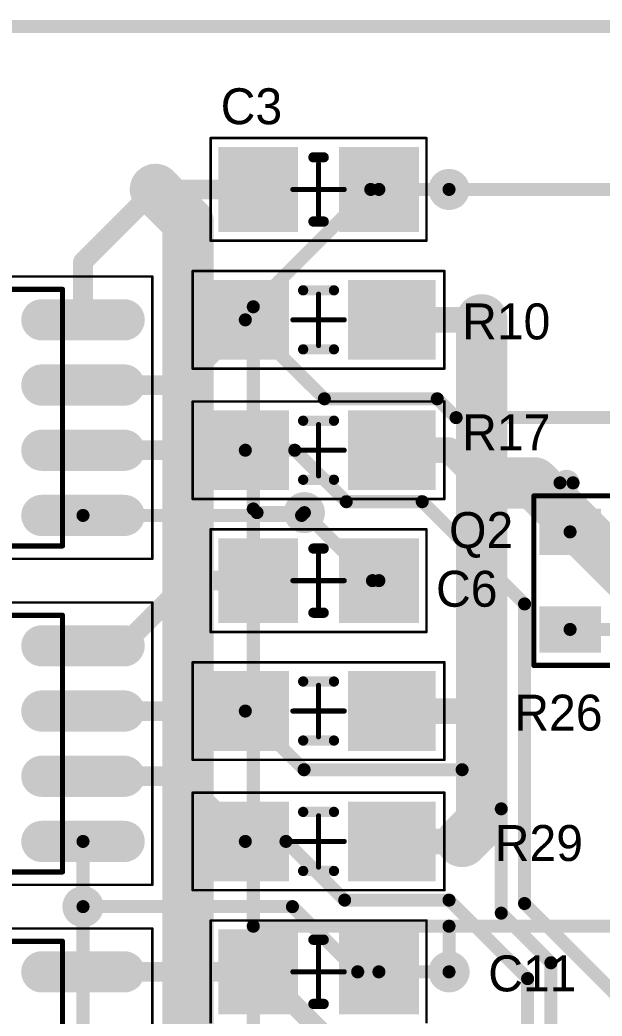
# Model space of a CAD drawing. Header units: millimetres. Extents: x 37 to 246, y 26 to 184.
# Drawn here: x 186.59 to 197.92, y 164.24 to 183.64 of the extents above; entities that cross this region are included whole.
import ezdxf

# ---------------------------------------------------------------- set-up
doc = ezdxf.new("R2010")
doc.units = ezdxf.units.MM
for name, color, linetype in [('BottomLayer', 5, 'Continuous'), ('KeepOutLayer', 6, 'Continuous'), ('Mechanical13', 56, 'Continuous'), ('Mechanical15', 56, 'Continuous'), ('MultiLayer', 9, 'Continuous'), ('TopLayer', 1, 'Continuous'), ('TopOverlay', 2, 'Continuous'), ('TopPaste', 8, 'Continuous'), ('TopSolder', 216, 'Continuous'), ('ViaHoleLayer', 16, 'Continuous')]:
    doc.layers.add(name, color=color, linetype=linetype)

msp = doc.modelspace()

# ---------------------------------------------------------------- linework, layer by layer
at = {"layer": 'BottomLayer'}
for points, const_width in [([(189.23, 180.34), (189.865, 179.705)], 1), ([(191.135, 178.054), (193.421, 180.34)], 0.254), ([(193.421, 180.34), (201.803, 180.34)], 0.254), ([(189.865, 172.72), (189.865, 179.705)], 1), ([(191.135, 174.117), (191.135, 178.054)], 0.254), ([(195.58, 174.625), (195.58, 177.8)], 1), ([(195.58, 170.18), (195.58, 174.625)], 1), ([(195.58, 174.625), (196.596, 174.625)], 1), ([(196.596, 174.625), (198.501, 172.72)], 1), ([(191.135, 165.989), (191.135, 174.117)], 0.254), ([(191.135, 174.117), (191.207, 174.045)], 0.254), ([(191.207, 174.045), (192.129, 174.045)], 0.254), ([(189.865, 165.1), (189.865, 172.72)], 1), ([(195.58, 168.021), (195.58, 170.18)], 1), ([(195.199, 167.64), (195.58, 168.021)], 1), ([(187.82, 160.033), (187.82, 166.37)], 0.254), ([(191.135, 165.989), (194.945, 165.989)], 0.254), ([(191.135, 158.242), (191.135, 165.989)], 0.254), ([(194.945, 165.1), (194.945, 165.989)], 0.254), ([(194.945, 165.989), (199.263, 165.989)], 0.254), ([(189.865, 158.115), (189.865, 165.1)], 1)]:
    msp.add_lwpolyline(points, dxfattribs=dict(at, const_width=const_width))
for points, const_width in [([(188.98, 180.34, 1), (189.48, 180.34, 1)], 0.5), ([(189.03, 180.34, 1), (189.43, 180.34, 1)], 0.4), ([(194.745, 180.34, 1), (195.145, 180.34, 1)], 0.4), ([(193.357, 180.34, 1), (193.484, 180.34, 1)], 0.127), ([(193.357, 180.34, 1), (193.484, 180.34, 1)], 0.127), ([(189.615, 179.705, 1), (190.115, 179.705, 1)], 0.5), ([(189.615, 179.705, 1), (190.115, 179.705, 1)], 0.5), ([(191.071, 178.054, 1), (191.198, 178.054, 1)], 0.127), ([(191.071, 178.054, 1), (191.198, 178.054, 1)], 0.127), ([(195.33, 177.8, 1), (195.83, 177.8, 1)], 0.5), ([(195.38, 177.8, 1), (195.78, 177.8, 1)], 0.4), ([(195.33, 174.625, 1), (195.83, 174.625, 1)], 0.5), ([(195.33, 174.625, 1), (195.83, 174.625, 1)], 0.5), ([(195.33, 174.625, 1), (195.83, 174.625, 1)], 0.5), ([(195.38, 174.625, 1), (195.78, 174.625, 1)], 0.4), ([(196.346, 174.625, 1), (196.846, 174.625, 1)], 0.5), ([(196.346, 174.625, 1), (196.846, 174.625, 1)], 0.5), ([(191.929, 174.045, 1), (192.329, 174.045, 1)], 0.4), ([(191.071, 174.117, 1), (191.198, 174.117, 1)], 0.127), ([(191.071, 174.117, 1), (191.198, 174.117, 1)], 0.127), ([(191.071, 174.117, 1), (191.198, 174.117, 1)], 0.127), ([(191.144, 174.045, 1), (191.271, 174.045, 1)], 0.127), ([(191.144, 174.045, 1), (191.271, 174.045, 1)], 0.127), ([(192.066, 174.045, 1), (192.193, 174.045, 1)], 0.127), ([(189.615, 172.72, 1), (190.115, 172.72, 1)], 0.5), ([(189.615, 172.72, 1), (190.115, 172.72, 1)], 0.5), ([(189.665, 172.72, 1), (190.065, 172.72, 1)], 0.4), ([(195.33, 170.18, 1), (195.83, 170.18, 1)], 0.5), ([(195.33, 170.18, 1), (195.83, 170.18, 1)], 0.5), ([(195.38, 170.18, 1), (195.78, 170.18, 1)], 0.4), ([(195.33, 168.021, 1), (195.83, 168.021, 1)], 0.5), ([(195.33, 168.021, 1), (195.83, 168.021, 1)], 0.5), ([(194.949, 167.64, 1), (195.449, 167.64, 1)], 0.5), ([(194.999, 167.64, 1), (195.399, 167.64, 1)], 0.4), ([(187.62, 166.37, 1), (188.02, 166.37, 1)], 0.4), ([(187.757, 166.37, 1), (187.884, 166.37, 1)], 0.127), ([(191.071, 165.989, 1), (191.198, 165.989, 1)], 0.127), ([(191.071, 165.989, 1), (191.198, 165.989, 1)], 0.127), ([(191.071, 165.989, 1), (191.198, 165.989, 1)], 0.127), ([(194.881, 165.989, 1), (195.008, 165.989, 1)], 0.127), ([(194.881, 165.989, 1), (195.008, 165.989, 1)], 0.127), ([(194.881, 165.989, 1), (195.008, 165.989, 1)], 0.127), ([(189.615, 165.1, 1), (190.115, 165.1, 1)], 0.5), ([(189.615, 165.1, 1), (190.115, 165.1, 1)], 0.5), ([(189.665, 165.1, 1), (190.065, 165.1, 1)], 0.4), ([(194.745, 165.1, 1), (195.145, 165.1, 1)], 0.4), ([(194.881, 165.1, 1), (195.008, 165.1, 1)], 0.127)]:
    msp.add_lwpolyline(points, format="xyb", close=True, dxfattribs=dict(at, const_width=const_width))
at = {"layer": 'KeepOutLayer', "const_width": 0.254}
msp.add_lwpolyline([(37.465, 183.515), (245.745, 183.515)], dxfattribs=at)
at = {"layer": 'Mechanical13', "const_width": 0.1}
for points in [[(183.42, 178.395), (187.42, 178.395)], [(187.42, 173.395), (187.42, 178.395)], [(183.42, 173.395), (187.42, 173.395)], [(183.42, 172.045), (187.42, 172.045)], [(187.42, 167.045), (187.42, 172.045)], [(183.42, 167.045), (187.42, 167.045)], [(183.42, 165.695), (187.42, 165.695)], [(187.42, 160.695), (187.42, 165.695)]]:
    msp.add_lwpolyline(points, dxfattribs=at)
at = {"layer": 'Mechanical13', "const_width": 0.05}
for points in [[(187.395, 178.395, 1), (187.445, 178.395, 1)], [(187.395, 178.395, 1), (187.445, 178.395, 1)], [(187.395, 173.395, 1), (187.445, 173.395, 1)], [(187.395, 173.395, 1), (187.445, 173.395, 1)], [(187.395, 172.045, 1), (187.445, 172.045, 1)], [(187.395, 172.045, 1), (187.445, 172.045, 1)], [(187.395, 167.045, 1), (187.445, 167.045, 1)], [(187.395, 167.045, 1), (187.445, 167.045, 1)], [(187.395, 165.695, 1), (187.445, 165.695, 1)], [(187.395, 165.695, 1), (187.445, 165.695, 1)]]:
    msp.add_lwpolyline(points, format="xyb", close=True, dxfattribs=at)
at = {"layer": 'Mechanical15'}
for points, const_width in [([(190.305, 179.34), (190.305, 181.34)], 0.05), ([(190.305, 181.34), (194.505, 181.34)], 0.05), ([(194.505, 179.34), (194.505, 181.34)], 0.05), ([(192.405, 179.84), (192.405, 180.84)], 0.1), ([(191.905, 180.34), (192.905, 180.34)], 0.1), ([(190.305, 179.34), (194.505, 179.34)], 0.05), ([(189.955, 176.85), (189.955, 178.75)], 0.05), ([(189.955, 178.75), (194.855, 178.75)], 0.05), ([(194.855, 176.85), (194.855, 178.75)], 0.05), ([(181.67, 178.645), (189.17, 178.645)], 0.05), ([(189.17, 173.145), (189.17, 178.645)], 0.05), ([(192.405, 177.3), (192.405, 178.3)], 0.1), ([(191.905, 177.8), (192.905, 177.8)], 0.1), ([(189.955, 176.85), (194.855, 176.85)], 0.05), ([(189.955, 174.31), (189.955, 176.21)], 0.05), ([(189.955, 176.21), (194.855, 176.21)], 0.05), ([(194.855, 174.31), (194.855, 176.21)], 0.05), ([(192.405, 174.76), (192.405, 175.76)], 0.1), ([(191.905, 175.26), (192.905, 175.26)], 0.1), ([(189.955, 174.31), (194.855, 174.31)], 0.05), ([(196.596, 171.069), (196.596, 174.371)], 0.1), ([(196.596, 174.371), (200.406, 174.371)], 0.1), ([(190.305, 173.72), (194.505, 173.72)], 0.05), ([(190.305, 171.72), (190.305, 173.72)], 0.05), ([(194.505, 171.72), (194.505, 173.72)], 0.05), ([(181.67, 173.145), (189.17, 173.145)], 0.05), ([(192.405, 172.22), (192.405, 173.22)], 0.1), ([(191.905, 172.72), (192.905, 172.72)], 0.1), ([(181.67, 172.295), (189.17, 172.295)], 0.05), ([(189.17, 166.795), (189.17, 172.295)], 0.05), ([(190.305, 171.72), (194.505, 171.72)], 0.05), ([(189.955, 169.23), (189.955, 171.13)], 0.05), ([(189.955, 171.13), (194.855, 171.13)], 0.05), ([(194.855, 169.23), (194.855, 171.13)], 0.05), ([(196.596, 171.069), (200.406, 171.069)], 0.1), ([(192.405, 169.68), (192.405, 170.68)], 0.1), ([(191.905, 170.18), (192.905, 170.18)], 0.1), ([(189.955, 169.23), (194.855, 169.23)], 0.05), ([(189.955, 166.69), (189.955, 168.59)], 0.05), ([(189.955, 168.59), (194.855, 168.59)], 0.05), ([(194.855, 166.69), (194.855, 168.59)], 0.05), ([(192.405, 167.14), (192.405, 168.14)], 0.1), ([(191.905, 167.64), (192.905, 167.64)], 0.1), ([(181.67, 166.795), (189.17, 166.795)], 0.05), ([(189.955, 166.69), (194.855, 166.69)], 0.05), ([(190.305, 164.1), (190.305, 166.1)], 0.05), ([(190.305, 166.1), (194.505, 166.1)], 0.05), ([(194.505, 164.1), (194.505, 166.1)], 0.05), ([(181.67, 165.945), (189.17, 165.945)], 0.05), ([(189.17, 160.445), (189.17, 165.945)], 0.05), ([(192.405, 164.6), (192.405, 165.6)], 0.1), ([(191.905, 165.1), (192.905, 165.1)], 0.1)]:
    msp.add_lwpolyline(points, dxfattribs=dict(at, const_width=const_width))
for points, const_width in [([(190.292, 181.34, 1), (190.317, 181.34, 1)], 0.025), ([(190.292, 181.34, 1), (190.317, 181.34, 1)], 0.025), ([(194.492, 181.34, 1), (194.517, 181.34, 1)], 0.025), ([(194.492, 181.34, 1), (194.517, 181.34, 1)], 0.025), ([(192.38, 180.84, 1), (192.43, 180.84, 1)], 0.05), ([(191.88, 180.34, 1), (191.93, 180.34, 1)], 0.05), ([(192.88, 180.34, 1), (192.93, 180.34, 1)], 0.05), ([(192.38, 179.84, 1), (192.43, 179.84, 1)], 0.05), ([(190.292, 179.34, 1), (190.317, 179.34, 1)], 0.025), ([(190.292, 179.34, 1), (190.317, 179.34, 1)], 0.025), ([(194.492, 179.34, 1), (194.517, 179.34, 1)], 0.025), ([(194.492, 179.34, 1), (194.517, 179.34, 1)], 0.025), ([(189.943, 178.75, 1), (189.967, 178.75, 1)], 0.025), ([(189.943, 178.75, 1), (189.967, 178.75, 1)], 0.025), ([(194.843, 178.75, 1), (194.867, 178.75, 1)], 0.025), ([(194.843, 178.75, 1), (194.867, 178.75, 1)], 0.025), ([(189.158, 178.645, 1), (189.182, 178.645, 1)], 0.025), ([(189.158, 178.645, 1), (189.182, 178.645, 1)], 0.025), ([(192.38, 178.3, 1), (192.43, 178.3, 1)], 0.05), ([(191.88, 177.8, 1), (191.93, 177.8, 1)], 0.05), ([(192.88, 177.8, 1), (192.93, 177.8, 1)], 0.05), ([(192.38, 177.3, 1), (192.43, 177.3, 1)], 0.05), ([(189.943, 176.85, 1), (189.967, 176.85, 1)], 0.025), ([(189.943, 176.85, 1), (189.967, 176.85, 1)], 0.025), ([(194.843, 176.85, 1), (194.867, 176.85, 1)], 0.025), ([(194.843, 176.85, 1), (194.867, 176.85, 1)], 0.025), ([(189.943, 176.21, 1), (189.967, 176.21, 1)], 0.025), ([(189.943, 176.21, 1), (189.967, 176.21, 1)], 0.025), ([(194.843, 176.21, 1), (194.867, 176.21, 1)], 0.025), ([(194.843, 176.21, 1), (194.867, 176.21, 1)], 0.025), ([(192.38, 175.76, 1), (192.43, 175.76, 1)], 0.05), ([(191.88, 175.26, 1), (191.93, 175.26, 1)], 0.05), ([(192.88, 175.26, 1), (192.93, 175.26, 1)], 0.05), ([(192.38, 174.76, 1), (192.43, 174.76, 1)], 0.05), ([(189.943, 174.31, 1), (189.967, 174.31, 1)], 0.025), ([(189.943, 174.31, 1), (189.967, 174.31, 1)], 0.025), ([(194.843, 174.31, 1), (194.867, 174.31, 1)], 0.025), ([(194.843, 174.31, 1), (194.867, 174.31, 1)], 0.025), ([(196.571, 174.371, 1), (196.621, 174.371, 1)], 0.05), ([(196.571, 174.371, 1), (196.621, 174.371, 1)], 0.05), ([(190.292, 173.72, 1), (190.317, 173.72, 1)], 0.025), ([(190.292, 173.72, 1), (190.317, 173.72, 1)], 0.025), ([(194.492, 173.72, 1), (194.517, 173.72, 1)], 0.025), ([(194.492, 173.72, 1), (194.517, 173.72, 1)], 0.025), ([(189.158, 173.145, 1), (189.182, 173.145, 1)], 0.025), ([(189.158, 173.145, 1), (189.182, 173.145, 1)], 0.025), ([(192.38, 173.22, 1), (192.43, 173.22, 1)], 0.05), ([(191.88, 172.72, 1), (191.93, 172.72, 1)], 0.05), ([(192.88, 172.72, 1), (192.93, 172.72, 1)], 0.05), ([(189.158, 172.295, 1), (189.182, 172.295, 1)], 0.025), ([(189.158, 172.295, 1), (189.182, 172.295, 1)], 0.025), ([(192.38, 172.22, 1), (192.43, 172.22, 1)], 0.05), ([(190.292, 171.72, 1), (190.317, 171.72, 1)], 0.025), ([(190.292, 171.72, 1), (190.317, 171.72, 1)], 0.025), ([(194.492, 171.72, 1), (194.517, 171.72, 1)], 0.025), ([(194.492, 171.72, 1), (194.517, 171.72, 1)], 0.025), ([(189.943, 171.13, 1), (189.967, 171.13, 1)], 0.025), ([(189.943, 171.13, 1), (189.967, 171.13, 1)], 0.025), ([(194.843, 171.13, 1), (194.867, 171.13, 1)], 0.025), ([(194.843, 171.13, 1), (194.867, 171.13, 1)], 0.025), ([(196.571, 171.069, 1), (196.621, 171.069, 1)], 0.05), ([(196.571, 171.069, 1), (196.621, 171.069, 1)], 0.05), ([(192.38, 170.68, 1), (192.43, 170.68, 1)], 0.05), ([(191.88, 170.18, 1), (191.93, 170.18, 1)], 0.05), ([(192.88, 170.18, 1), (192.93, 170.18, 1)], 0.05), ([(192.38, 169.68, 1), (192.43, 169.68, 1)], 0.05), ([(189.943, 169.23, 1), (189.967, 169.23, 1)], 0.025), ([(189.943, 169.23, 1), (189.967, 169.23, 1)], 0.025), ([(194.843, 169.23, 1), (194.867, 169.23, 1)], 0.025), ([(194.843, 169.23, 1), (194.867, 169.23, 1)], 0.025), ([(189.943, 168.59, 1), (189.967, 168.59, 1)], 0.025), ([(189.943, 168.59, 1), (189.967, 168.59, 1)], 0.025), ([(194.843, 168.59, 1), (194.867, 168.59, 1)], 0.025), ([(194.843, 168.59, 1), (194.867, 168.59, 1)], 0.025), ([(192.38, 168.14, 1), (192.43, 168.14, 1)], 0.05), ([(191.88, 167.64, 1), (191.93, 167.64, 1)], 0.05), ([(192.88, 167.64, 1), (192.93, 167.64, 1)], 0.05), ([(192.38, 167.14, 1), (192.43, 167.14, 1)], 0.05), ([(189.158, 166.795, 1), (189.182, 166.795, 1)], 0.025), ([(189.158, 166.795, 1), (189.182, 166.795, 1)], 0.025), ([(189.943, 166.69, 1), (189.967, 166.69, 1)], 0.025), ([(189.943, 166.69, 1), (189.967, 166.69, 1)], 0.025), ([(194.843, 166.69, 1), (194.867, 166.69, 1)], 0.025), ([(194.843, 166.69, 1), (194.867, 166.69, 1)], 0.025), ([(190.292, 166.1, 1), (190.317, 166.1, 1)], 0.025), ([(190.292, 166.1, 1), (190.317, 166.1, 1)], 0.025), ([(194.492, 166.1, 1), (194.517, 166.1, 1)], 0.025), ([(194.492, 166.1, 1), (194.517, 166.1, 1)], 0.025), ([(189.158, 165.945, 1), (189.182, 165.945, 1)], 0.025), ([(189.158, 165.945, 1), (189.182, 165.945, 1)], 0.025), ([(192.38, 165.6, 1), (192.43, 165.6, 1)], 0.05), ([(191.88, 165.1, 1), (191.93, 165.1, 1)], 0.05), ([(192.88, 165.1, 1), (192.93, 165.1, 1)], 0.05), ([(192.38, 164.6, 1), (192.43, 164.6, 1)], 0.05)]:
    msp.add_lwpolyline(points, format="xyb", close=True, dxfattribs=dict(at, const_width=const_width))
at = {"layer": 'MultiLayer', "const_width": 0.4}
for points in [[(189.03, 180.34, 1), (189.43, 180.34, 1)], [(194.745, 180.34, 1), (195.145, 180.34, 1)], [(195.38, 177.8, 1), (195.78, 177.8, 1)], [(195.38, 174.625, 1), (195.78, 174.625, 1)], [(191.929, 174.045, 1), (192.329, 174.045, 1)], [(189.665, 172.72, 1), (190.065, 172.72, 1)], [(195.38, 170.18, 1), (195.78, 170.18, 1)], [(194.999, 167.64, 1), (195.399, 167.64, 1)], [(187.62, 166.37, 1), (188.02, 166.37, 1)], [(189.665, 165.1, 1), (190.065, 165.1, 1)], [(194.745, 165.1, 1), (195.145, 165.1, 1)]]:
    msp.add_lwpolyline(points, format="xyb", close=True, dxfattribs=at)
at = {"layer": 'TopLayer'}
for points, const_width in [([(189.03, 180.34, 1), (189.43, 180.34, 1)], 0.4), ([(194.745, 180.34, 1), (195.145, 180.34, 1)], 0.4), ([(189.134, 180.34, 1), (189.326, 180.34, 1)], 0.192), ([(189.134, 180.34, 1), (189.326, 180.34, 1)], 0.192), ([(191.134, 180.34, 1), (191.326, 180.34, 1)], 0.192), ([(193.516, 180.34, 1), (193.643, 180.34, 1)], 0.127), ([(194.881, 180.34, 1), (195.008, 180.34, 1)], 0.127), ([(187.724, 178.93, 1), (187.916, 178.93, 1)], 0.192), ([(187.724, 178.93, 1), (187.916, 178.93, 1)], 0.192), ([(195.38, 177.8, 1), (195.78, 177.8, 1)], 0.4), ([(186.87, 177.8, 1), (187.17, 177.8, 1)], 0.3), ([(187.724, 177.8, 1), (187.916, 177.8, 1)], 0.192), ([(188.47, 177.8, 1), (188.77, 177.8, 1)], 0.3), ([(190.884, 177.8, 1), (191.076, 177.8, 1)], 0.192), ([(193.705, 177.8, 1), (193.955, 177.8, 1)], 0.25), ([(195.455, 177.8, 1), (195.705, 177.8, 1)], 0.25), ([(190.916, 177.8, 1), (191.043, 177.8, 1)], 0.127), ([(186.87, 176.53, 1), (187.17, 176.53, 1)], 0.3), ([(188.47, 176.53, 1), (188.77, 176.53, 1)], 0.3), ([(187.724, 176.53, 1), (187.916, 176.53, 1)], 0.192), ([(189.614, 176.53, 1), (189.806, 176.53, 1)], 0.192), ([(189.614, 176.53, 1), (189.806, 176.53, 1)], 0.192), ([(192.454, 176.262, 1), (192.581, 176.262, 1)], 0.127), ([(192.454, 176.262, 1), (192.581, 176.262, 1)], 0.127), ([(194.652, 176.262, 1), (194.779, 176.262, 1)], 0.127), ([(194.652, 176.262, 1), (194.779, 176.262, 1)], 0.127), ([(195.019, 175.895, 1), (195.146, 175.895, 1)], 0.127), ([(195.019, 175.895, 1), (195.146, 175.895, 1)], 0.127), ([(186.87, 175.26, 1), (187.17, 175.26, 1)], 0.3), ([(187.724, 175.26, 1), (187.916, 175.26, 1)], 0.192), ([(188.47, 175.26, 1), (188.77, 175.26, 1)], 0.3), ([(190.884, 175.26, 1), (191.076, 175.26, 1)], 0.192), ([(193.705, 175.26, 1), (193.955, 175.26, 1)], 0.25), ([(194.82, 175.26, 1), (195.07, 175.26, 1)], 0.25), ([(194.82, 175.26, 1), (195.07, 175.26, 1)], 0.25), ([(190.916, 175.26, 1), (191.043, 175.26, 1)], 0.127), ([(191.879, 175.26, 1), (192.006, 175.26, 1)], 0.127), ([(191.879, 175.26, 1), (192.006, 175.26, 1)], 0.127), ([(195.38, 174.625, 1), (195.78, 174.625, 1)], 0.4), ([(195.455, 174.625, 1), (195.705, 174.625, 1)], 0.25), ([(191.929, 174.045, 1), (192.329, 174.045, 1)], 0.4), ([(186.87, 173.99, 1), (187.17, 173.99, 1)], 0.3), ([(188.47, 173.99, 1), (188.77, 173.99, 1)], 0.3), ([(192.881, 174.258, 1), (193.008, 174.258, 1)], 0.127), ([(192.881, 174.258, 1), (193.008, 174.258, 1)], 0.127), ([(194.359, 174.258, 1), (194.486, 174.258, 1)], 0.127), ([(194.359, 174.258, 1), (194.486, 174.258, 1)], 0.127), ([(187.757, 173.99, 1), (187.884, 173.99, 1)], 0.127), ([(192.011, 173.99, 1), (192.138, 173.99, 1)], 0.127), ([(192.011, 173.99, 1), (192.138, 173.99, 1)], 0.127), ([(192.066, 174.045, 1), (192.193, 174.045, 1)], 0.127), ([(192.066, 174.045, 1), (192.193, 174.045, 1)], 0.127), ([(197.237, 173.67, 1), (197.364, 173.67, 1)], 0.127), ([(189.665, 172.72, 1), (190.065, 172.72, 1)], 0.4), ([(189.769, 172.72, 1), (189.961, 172.72, 1)], 0.192), ([(189.769, 172.72, 1), (189.961, 172.72, 1)], 0.192), ([(191.134, 172.72, 1), (191.326, 172.72, 1)], 0.192), ([(193.391, 172.72, 1), (193.518, 172.72, 1)], 0.127), ([(193.391, 172.72, 1), (193.518, 172.72, 1)], 0.127), ([(193.516, 172.72, 1), (193.643, 172.72, 1)], 0.127), ([(196.351, 172.266, 1), (196.478, 172.266, 1)], 0.127), ([(196.351, 172.266, 1), (196.478, 172.266, 1)], 0.127), ([(186.87, 171.45, 1), (187.17, 171.45, 1)], 0.3), ([(188.47, 171.45, 1), (188.77, 171.45, 1)], 0.3), ([(197.237, 171.77, 1), (197.364, 171.77, 1)], 0.127), ([(187.724, 171.45, 1), (187.916, 171.45, 1)], 0.192), ([(188.499, 171.45, 1), (188.691, 171.45, 1)], 0.192), ([(188.499, 171.45, 1), (188.691, 171.45, 1)], 0.192), ([(195.38, 170.18, 1), (195.78, 170.18, 1)], 0.4), ([(186.87, 170.18, 1), (187.17, 170.18, 1)], 0.3), ([(187.724, 170.18, 1), (187.916, 170.18, 1)], 0.192), ([(188.47, 170.18, 1), (188.77, 170.18, 1)], 0.3), ([(190.884, 170.18, 1), (191.076, 170.18, 1)], 0.192), ([(193.705, 170.18, 1), (193.955, 170.18, 1)], 0.25), ([(195.455, 170.18, 1), (195.705, 170.18, 1)], 0.25), ([(190.916, 170.18, 1), (191.043, 170.18, 1)], 0.127), ([(186.87, 168.91, 1), (187.17, 168.91, 1)], 0.3), ([(188.47, 168.91, 1), (188.77, 168.91, 1)], 0.3), ([(187.724, 168.91, 1), (187.916, 168.91, 1)], 0.192), ([(189.614, 168.91, 1), (189.806, 168.91, 1)], 0.192), ([(189.614, 168.91, 1), (189.806, 168.91, 1)], 0.192), ([(192.059, 169.037, 1), (192.186, 169.037, 1)], 0.127), ([(192.059, 169.037, 1), (192.186, 169.037, 1)], 0.127), ([(195.136, 169.037, 1), (195.262, 169.037, 1)], 0.127), ([(195.136, 169.037, 1), (195.262, 169.037, 1)], 0.127), ([(195.898, 168.275, 1), (196.024, 168.275, 1)], 0.127), ([(195.898, 168.275, 1), (196.024, 168.275, 1)], 0.127), ([(194.999, 167.64, 1), (195.399, 167.64, 1)], 0.4), ([(186.87, 167.64, 1), (187.17, 167.64, 1)], 0.3), ([(188.47, 167.64, 1), (188.77, 167.64, 1)], 0.3), ([(193.705, 167.64, 1), (193.955, 167.64, 1)], 0.25), ([(195.074, 167.64, 1), (195.324, 167.64, 1)], 0.25), ([(187.757, 167.64, 1), (187.884, 167.64, 1)], 0.127), ([(190.884, 167.64, 1), (191.076, 167.64, 1)], 0.192), ([(190.916, 167.64, 1), (191.043, 167.64, 1)], 0.127), ([(191.707, 167.64, 1), (191.833, 167.64, 1)], 0.127), ([(191.707, 167.64, 1), (191.833, 167.64, 1)], 0.127), ([(187.62, 166.37, 1), (188.02, 166.37, 1)], 0.4), ([(187.757, 166.37, 1), (187.884, 166.37, 1)], 0.127), ([(187.757, 166.37, 1), (187.884, 166.37, 1)], 0.127), ([(191.833, 166.37, 1), (191.96, 166.37, 1)], 0.127), ([(191.833, 166.37, 1), (191.96, 166.37, 1)], 0.127), ([(192.85, 166.497, 1), (192.976, 166.497, 1)], 0.127), ([(192.85, 166.497, 1), (192.976, 166.497, 1)], 0.127), ([(194.881, 166.497, 1), (195.008, 166.497, 1)], 0.127), ([(194.881, 166.497, 1), (195.008, 166.497, 1)], 0.127), ([(196.351, 166.431, 1), (196.478, 166.431, 1)], 0.127), ([(196.351, 166.431, 1), (196.478, 166.431, 1)], 0.127), ([(195.898, 166.243, 1), (196.024, 166.243, 1)], 0.127), ([(195.898, 166.243, 1), (196.024, 166.243, 1)], 0.127), ([(186.87, 165.1, 1), (187.17, 165.1, 1)], 0.3), ([(188.47, 165.1, 1), (188.77, 165.1, 1)], 0.3), ([(189.665, 165.1, 1), (190.065, 165.1, 1)], 0.4), ([(194.745, 165.1, 1), (195.145, 165.1, 1)], 0.4), ([(196.864, 165.276, 1), (196.991, 165.276, 1)], 0.127), ([(196.864, 165.276, 1), (196.991, 165.276, 1)], 0.127), ([(187.724, 165.1, 1), (187.916, 165.1, 1)], 0.192), ([(189.769, 165.1, 1), (189.961, 165.1, 1)], 0.192), ([(189.769, 165.1, 1), (189.961, 165.1, 1)], 0.192), ([(191.134, 165.1, 1), (191.326, 165.1, 1)], 0.192), ([(191.134, 165.1, 1), (191.326, 165.1, 1)], 0.192), ([(191.194, 165.1, 1), (191.386, 165.1, 1)], 0.192), ([(191.194, 165.1, 1), (191.386, 165.1, 1)], 0.192), ([(193.103, 165.1, 1), (193.231, 165.1, 1)], 0.127), ([(193.516, 165.1, 1), (193.643, 165.1, 1)], 0.127), ([(194.881, 165.1, 1), (195.008, 165.1, 1)], 0.127), ([(196.41, 164.968, 1), (196.537, 164.968, 1)], 0.127), ([(196.41, 164.968, 1), (196.537, 164.968, 1)], 0.127)]:
    msp.add_lwpolyline(points, format="xyb", close=True, dxfattribs=dict(at, const_width=const_width))
for points, const_width in [([(187.82, 178.93), (189.23, 180.34)], 0.384), ([(189.23, 180.34), (191.23, 180.34)], 0.384), ([(193.58, 180.34), (194.945, 180.34)], 0.254), ([(187.82, 177.8), (187.82, 178.93)], 0.384), ([(187.02, 177.8), (188.62, 177.8)], 0.6), ([(189.71, 176.53), (190.98, 177.8)], 0.384), ([(193.83, 177.8), (195.58, 177.8)], 0.5), ([(190.98, 177.8), (192.518, 176.262)], 0.254), ([(187.02, 176.53), (188.62, 176.53)], 0.6), ([(187.82, 176.53), (189.71, 176.53)], 0.384), ([(192.518, 176.262), (194.715, 176.262)], 0.254), ([(194.715, 176.262), (195.082, 175.895)], 0.254), ([(195.082, 175.895), (199.235, 175.895)], 0.254), ([(187.02, 175.26), (188.62, 175.26)], 0.6), ([(187.82, 175.26), (190.98, 175.26)], 0.384), ([(193.83, 175.26), (194.945, 175.26)], 0.5), ([(194.945, 175.26), (195.58, 174.625)], 0.5), ([(190.98, 175.26), (191.943, 175.26)], 0.254), ([(191.943, 175.26), (192.945, 174.258)], 0.254), ([(187.02, 173.99), (188.62, 173.99)], 0.6), ([(192.945, 174.258), (194.423, 174.258)], 0.254), ([(194.423, 174.258), (196.415, 172.266)], 0.254), ([(187.82, 173.99), (192.074, 173.99)], 0.254), ([(192.074, 173.99), (192.129, 174.045)], 0.254), ([(192.129, 174.045), (193.454, 172.72)], 0.254), ([(197.301, 173.67), (201.365, 173.67)], 0.254), ([(188.595, 171.45), (189.865, 172.72)], 0.384), ([(189.865, 172.72), (191.23, 172.72)], 0.384), ([(193.454, 172.72), (193.58, 172.72)], 0.254), ([(196.415, 166.431), (196.415, 172.266)], 0.254), ([(187.02, 171.45), (188.62, 171.45)], 0.6), ([(197.301, 171.77), (198.562, 171.77)], 0.254), ([(187.82, 171.45), (188.595, 171.45)], 0.384), ([(187.02, 170.18), (188.62, 170.18)], 0.6), ([(187.82, 170.18), (190.98, 170.18)], 0.384), ([(193.83, 170.18), (195.58, 170.18)], 0.5), ([(190.98, 170.18), (192.123, 169.037)], 0.254), ([(187.02, 168.91), (188.62, 168.91)], 0.6), ([(187.82, 168.91), (189.71, 168.91)], 0.384), ([(189.71, 168.91), (190.98, 167.64)], 0.384), ([(192.123, 169.037), (195.199, 169.037)], 0.254), ([(195.199, 169.037), (195.961, 168.275)], 0.254), ([(195.961, 166.243), (195.961, 168.275)], 0.254), ([(187.02, 167.64), (188.62, 167.64)], 0.6), ([(193.83, 167.64), (195.199, 167.64)], 0.5), ([(187.82, 166.37), (187.82, 167.64)], 0.254), ([(190.98, 167.64), (191.77, 167.64)], 0.254), ([(191.77, 167.64), (192.913, 166.497)], 0.254), ([(187.82, 166.37), (191.897, 166.37)], 0.254), ([(191.897, 166.37), (193.167, 165.1)], 0.254), ([(192.913, 166.497), (194.945, 166.497)], 0.254), ([(194.945, 166.497), (196.474, 164.968)], 0.254), ([(196.415, 166.431), (199.235, 163.611)], 0.254), ([(195.961, 166.243), (196.928, 165.276)], 0.254), ([(187.02, 165.1), (188.62, 165.1)], 0.6), ([(196.928, 151.201), (196.928, 165.276)], 0.254), ([(187.82, 165.1), (189.865, 165.1)], 0.384), ([(189.865, 165.1), (191.23, 165.1)], 0.384), ([(191.23, 165.1), (191.29, 165.1)], 0.384), ([(191.29, 165.1), (193.83, 162.56)], 0.384), ([(193.58, 165.1), (194.945, 165.1)], 0.254), ([(196.474, 151.389), (196.474, 164.968)], 0.254)]:
    msp.add_lwpolyline(points, dxfattribs=dict(at, const_width=const_width))
for points in [[(190.555, 181.065), (190.555, 179.615), (191.905, 181.065), (191.905, 179.615)], [(192.905, 181.065), (192.905, 179.615), (194.255, 181.065), (194.255, 179.615)], [(191.73, 177.125), (191.73, 178.475), (190.23, 177.125), (190.23, 178.475)], [(194.58, 177.125), (194.58, 178.475), (193.08, 177.125), (193.08, 178.475)], [(191.73, 174.585), (191.73, 175.935), (190.23, 174.585), (190.23, 175.935)], [(194.58, 174.585), (194.58, 175.935), (193.08, 174.585), (193.08, 175.935)], [(196.801, 173.32), (197.801, 173.32), (196.801, 174.02), (197.801, 174.02)], [(190.555, 173.445), (190.555, 171.995), (191.905, 173.445), (191.905, 171.995)], [(192.905, 173.445), (192.905, 171.995), (194.255, 173.445), (194.255, 171.995)], [(196.801, 171.42), (197.801, 171.42), (196.801, 172.12), (197.801, 172.12)], [(191.73, 169.505), (191.73, 170.855), (190.23, 169.505), (190.23, 170.855)], [(194.58, 169.505), (194.58, 170.855), (193.08, 169.505), (193.08, 170.855)], [(191.73, 166.965), (191.73, 168.315), (190.23, 166.965), (190.23, 168.315)], [(194.58, 166.965), (194.58, 168.315), (193.08, 166.965), (193.08, 168.315)], [(190.555, 165.825), (190.555, 164.375), (191.905, 165.825), (191.905, 164.375)], [(192.905, 165.825), (192.905, 164.375), (194.255, 165.825), (194.255, 164.375)]]:
    msp.add_solid(points, dxfattribs=at)
at = {"layer": 'TopOverlay', "const_width": 0.2}
for points in [[(192.305, 180.965), (192.505, 180.965)], [(192.305, 179.715), (192.505, 179.715)], [(192.105, 178.375), (192.705, 178.375)], [(192.105, 177.225), (192.705, 177.225)], [(192.105, 175.835), (192.705, 175.835)], [(192.105, 174.685), (192.705, 174.685)], [(192.305, 173.345), (192.505, 173.345)], [(192.305, 172.095), (192.505, 172.095)], [(192.105, 170.755), (192.705, 170.755)], [(192.105, 169.605), (192.705, 169.605)], [(192.105, 168.215), (192.705, 168.215)], [(192.105, 167.065), (192.705, 167.065)], [(192.305, 165.725), (192.505, 165.725)], [(192.305, 164.475), (192.505, 164.475)]]:
    msp.add_lwpolyline(points, dxfattribs=at)
at = {"layer": 'TopOverlay'}
for points, const_width in [([(192.255, 180.965, 1), (192.355, 180.965, 1)], 0.1), ([(192.455, 180.965, 1), (192.555, 180.965, 1)], 0.1), ([(192.255, 179.715, 1), (192.355, 179.715, 1)], 0.1), ([(192.455, 179.715, 1), (192.555, 179.715, 1)], 0.1), ([(192.055, 178.375, 1), (192.155, 178.375, 1)], 0.1), ([(192.655, 178.375, 1), (192.755, 178.375, 1)], 0.1), ([(192.055, 177.225, 1), (192.155, 177.225, 1)], 0.1), ([(192.655, 177.225, 1), (192.755, 177.225, 1)], 0.1), ([(192.055, 175.835, 1), (192.155, 175.835, 1)], 0.1), ([(192.655, 175.835, 1), (192.755, 175.835, 1)], 0.1), ([(197.358, 174.625, 1), (197.104, 174.625, 1)], 0.254), ([(192.055, 174.685, 1), (192.155, 174.685, 1)], 0.1), ([(192.655, 174.685, 1), (192.755, 174.685, 1)], 0.1), ([(197.041, 174.625, 1), (197.167, 174.625, 1)], 0.127), ([(197.294, 174.625, 1), (197.422, 174.625, 1)], 0.127), ([(192.255, 173.345, 1), (192.355, 173.345, 1)], 0.1), ([(192.455, 173.345, 1), (192.555, 173.345, 1)], 0.1), ([(192.255, 172.095, 1), (192.355, 172.095, 1)], 0.1), ([(192.455, 172.095, 1), (192.555, 172.095, 1)], 0.1), ([(192.055, 170.755, 1), (192.155, 170.755, 1)], 0.1), ([(192.655, 170.755, 1), (192.755, 170.755, 1)], 0.1), ([(192.055, 169.605, 1), (192.155, 169.605, 1)], 0.1), ([(192.655, 169.605, 1), (192.755, 169.605, 1)], 0.1), ([(192.055, 168.215, 1), (192.155, 168.215, 1)], 0.1), ([(192.655, 168.215, 1), (192.755, 168.215, 1)], 0.1), ([(192.055, 167.065, 1), (192.155, 167.065, 1)], 0.1), ([(192.655, 167.065, 1), (192.755, 167.065, 1)], 0.1), ([(192.255, 165.725, 1), (192.355, 165.725, 1)], 0.1), ([(192.455, 165.725, 1), (192.555, 165.725, 1)], 0.1), ([(192.255, 164.475, 1), (192.355, 164.475, 1)], 0.1), ([(192.455, 164.475, 1), (192.555, 164.475, 1)], 0.1)]:
    msp.add_lwpolyline(points, format="xyb", close=True, dxfattribs=dict(at, const_width=const_width))
at = {"layer": 'TopPaste', "const_width": 0.6}
for points in [[(187.02, 177.8), (188.62, 177.8)], [(187.02, 176.53), (188.62, 176.53)], [(187.02, 175.26), (188.62, 175.26)], [(187.02, 173.99), (188.62, 173.99)], [(187.02, 171.45), (188.62, 171.45)], [(187.02, 170.18), (188.62, 170.18)], [(187.02, 168.91), (188.62, 168.91)], [(187.02, 167.64), (188.62, 167.64)], [(187.02, 165.1), (188.62, 165.1)]]:
    msp.add_lwpolyline(points, dxfattribs=at)
at = {"layer": 'TopPaste', "const_width": 0.3}
for points in [[(186.87, 177.8, 1), (187.17, 177.8, 1)], [(188.47, 177.8, 1), (188.77, 177.8, 1)], [(186.87, 176.53, 1), (187.17, 176.53, 1)], [(188.47, 176.53, 1), (188.77, 176.53, 1)], [(186.87, 175.26, 1), (187.17, 175.26, 1)], [(188.47, 175.26, 1), (188.77, 175.26, 1)], [(186.87, 173.99, 1), (187.17, 173.99, 1)], [(188.47, 173.99, 1), (188.77, 173.99, 1)], [(186.87, 171.45, 1), (187.17, 171.45, 1)], [(188.47, 171.45, 1), (188.77, 171.45, 1)], [(186.87, 170.18, 1), (187.17, 170.18, 1)], [(188.47, 170.18, 1), (188.77, 170.18, 1)], [(186.87, 168.91, 1), (187.17, 168.91, 1)], [(188.47, 168.91, 1), (188.77, 168.91, 1)], [(186.87, 167.64, 1), (187.17, 167.64, 1)], [(188.47, 167.64, 1), (188.77, 167.64, 1)], [(186.87, 165.1, 1), (187.17, 165.1, 1)], [(188.47, 165.1, 1), (188.77, 165.1, 1)]]:
    msp.add_lwpolyline(points, format="xyb", close=True, dxfattribs=at)
at = {"layer": 'TopPaste'}
for points in [[(190.555, 181.065), (190.555, 179.615), (191.905, 181.065), (191.905, 179.615)], [(192.905, 181.065), (192.905, 179.615), (194.255, 181.065), (194.255, 179.615)], [(191.73, 177.125), (191.73, 178.475), (190.23, 177.125), (190.23, 178.475)], [(194.58, 177.125), (194.58, 178.475), (193.08, 177.125), (193.08, 178.475)], [(191.73, 174.585), (191.73, 175.935), (190.23, 174.585), (190.23, 175.935)], [(194.58, 174.585), (194.58, 175.935), (193.08, 174.585), (193.08, 175.935)], [(196.801, 173.32), (197.801, 173.32), (196.801, 174.02), (197.801, 174.02)], [(190.555, 173.445), (190.555, 171.995), (191.905, 173.445), (191.905, 171.995)], [(192.905, 173.445), (192.905, 171.995), (194.255, 173.445), (194.255, 171.995)], [(196.801, 171.42), (197.801, 171.42), (196.801, 172.12), (197.801, 172.12)], [(191.73, 169.505), (191.73, 170.855), (190.23, 169.505), (190.23, 170.855)], [(194.58, 169.505), (194.58, 170.855), (193.08, 169.505), (193.08, 170.855)], [(191.73, 166.965), (191.73, 168.315), (190.23, 166.965), (190.23, 168.315)], [(194.58, 166.965), (194.58, 168.315), (193.08, 166.965), (193.08, 168.315)], [(190.555, 165.825), (190.555, 164.375), (191.905, 165.825), (191.905, 164.375)], [(192.905, 165.825), (192.905, 164.375), (194.255, 165.825), (194.255, 164.375)]]:
    msp.add_solid(points, dxfattribs=at)
at = {"layer": 'TopSolder', "const_width": 0.803}
for points in [[(187.02, 177.8), (188.62, 177.8)], [(187.02, 176.53), (188.62, 176.53)], [(187.02, 175.26), (188.62, 175.26)], [(187.02, 173.99), (188.62, 173.99)], [(187.02, 171.45), (188.62, 171.45)], [(187.02, 170.18), (188.62, 170.18)], [(187.02, 168.91), (188.62, 168.91)], [(187.02, 167.64), (188.62, 167.64)], [(187.02, 165.1), (188.62, 165.1)]]:
    msp.add_lwpolyline(points, dxfattribs=at)
at = {"layer": 'TopSolder', "const_width": 0.402}
for points in [[(186.819, 177.8, 1), (187.221, 177.8, 1)], [(188.419, 177.8, 1), (188.821, 177.8, 1)], [(186.819, 176.53, 1), (187.221, 176.53, 1)], [(188.419, 176.53, 1), (188.821, 176.53, 1)], [(186.819, 175.26, 1), (187.221, 175.26, 1)], [(188.419, 175.26, 1), (188.821, 175.26, 1)], [(186.819, 173.99, 1), (187.221, 173.99, 1)], [(188.419, 173.99, 1), (188.821, 173.99, 1)], [(186.819, 171.45, 1), (187.221, 171.45, 1)], [(188.419, 171.45, 1), (188.821, 171.45, 1)], [(186.819, 170.18, 1), (187.221, 170.18, 1)], [(188.419, 170.18, 1), (188.821, 170.18, 1)], [(186.819, 168.91, 1), (187.221, 168.91, 1)], [(188.419, 168.91, 1), (188.821, 168.91, 1)], [(186.819, 167.64, 1), (187.221, 167.64, 1)], [(188.419, 167.64, 1), (188.821, 167.64, 1)], [(186.819, 165.1, 1), (187.221, 165.1, 1)], [(188.419, 165.1, 1), (188.821, 165.1, 1)]]:
    msp.add_lwpolyline(points, format="xyb", close=True, dxfattribs=at)
at = {"layer": 'TopSolder'}
for points in [[(190.453, 181.167), (190.453, 179.513), (192.007, 181.167), (192.007, 179.513)], [(192.803, 181.167), (192.803, 179.513), (194.357, 181.167), (194.357, 179.513)], [(191.832, 177.023), (191.832, 178.577), (190.128, 177.023), (190.128, 178.577)], [(194.682, 177.023), (194.682, 178.577), (192.978, 177.023), (192.978, 178.577)], [(191.832, 174.483), (191.832, 176.037), (190.128, 174.483), (190.128, 176.037)], [(194.682, 174.483), (194.682, 176.037), (192.978, 174.483), (192.978, 176.037)], [(196.699, 173.218), (197.903, 173.218), (196.699, 174.122), (197.903, 174.122)], [(190.453, 173.547), (190.453, 171.893), (192.007, 173.547), (192.007, 171.893)], [(192.803, 173.547), (192.803, 171.893), (194.357, 173.547), (194.357, 171.893)], [(196.699, 171.318), (197.903, 171.318), (196.699, 172.222), (197.903, 172.222)], [(191.832, 169.403), (191.832, 170.957), (190.128, 169.403), (190.128, 170.957)], [(194.682, 169.403), (194.682, 170.957), (192.978, 169.403), (192.978, 170.957)], [(191.832, 166.863), (191.832, 168.417), (190.128, 166.863), (190.128, 168.417)], [(194.682, 166.863), (194.682, 168.417), (192.978, 166.863), (192.978, 168.417)], [(190.453, 165.927), (190.453, 164.273), (192.007, 165.927), (192.007, 164.273)], [(192.803, 165.927), (192.803, 164.273), (194.357, 165.927), (194.357, 164.273)]]:
    msp.add_solid(points, dxfattribs=at)
at = {"layer": 'ViaHoleLayer', "const_width": 0.2}
for points in [[(189.13, 180.34, 1), (189.33, 180.34, 1)], [(194.845, 180.34, 1), (195.045, 180.34, 1)], [(195.48, 177.8, 1), (195.68, 177.8, 1)], [(195.48, 174.625, 1), (195.68, 174.625, 1)], [(192.029, 174.045, 1), (192.229, 174.045, 1)], [(189.765, 172.72, 1), (189.965, 172.72, 1)], [(195.48, 170.18, 1), (195.68, 170.18, 1)], [(195.099, 167.64, 1), (195.299, 167.64, 1)], [(187.72, 166.37, 1), (187.92, 166.37, 1)], [(189.765, 165.1, 1), (189.965, 165.1, 1)], [(194.845, 165.1, 1), (195.045, 165.1, 1)]]:
    msp.add_lwpolyline(points, format="xyb", close=True, dxfattribs=at)

# ---------------------------------------------------------------- texts
at = {"layer": 'TopOverlay'}
for s, p in [('C3', (190.5, 181.61)), ('R10', (195.199, 177.419)), ('R17', (195.199, 175.26)), ('Q2', (194.945, 173.355)), ('C6', (194.691, 172.212)), ('R26', (196.215, 169.799)), ('R29', (195.834, 167.259)), ('C11', (195.707, 164.719))]:
    msp.add_text(s, height=0.7, dxfattribs=at).set_placement(p)

doc.saveas('drawing.dxf')
